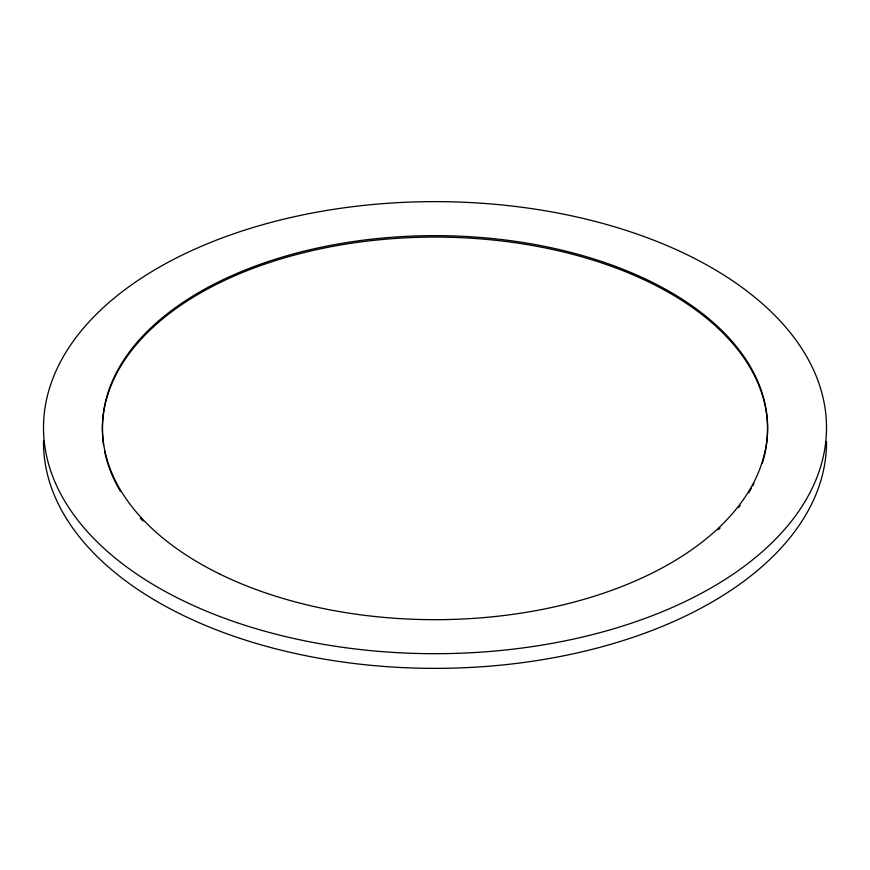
<?xml version="1.0" encoding="UTF-8"?>
<svg xmlns="http://www.w3.org/2000/svg" width="870" height="870" viewBox="0 0 870 870"><rect width="100%" height="100%" fill="white"/><g stroke="black" fill="none" stroke-linecap="round" stroke-linejoin="round"><path stroke-width="1.3" d="M826.511 441.427A391.511 226.037 0 0 1 434.315 668.367A391.511 226.037 0 0 1 43.5 440.644M753.942 483.535A332.579 192.02 0 0 1 752.702 485.895M751.408 488.244A332.579 192.02 0 0 1 748.678 492.92M740.142 505.481A332.579 192.02 0 0 1 738.434 507.71M720.11 527.97A332.579 192.02 0 0 1 718.174 529.808M143.039 521.065A332.579 192.02 0 0 1 140.233 518.02M120.506 491.561A332.579 192.02 0 0 1 104.661 451.345M103.552 444.983A332.579 192.02 0 0 1 450.986 237.303A332.579 192.02 0 0 1 762.272 463.286M236.705 622.561A391.511 226.037 0 0 0 826.5 429.356A391.511 226.037 0 0 0 241.795 231.072A391.511 226.037 0 0 0 236.705 622.561M220.088 574.2A332.579 192.02 0 0 0 762.272 461.85A332.579 192.02 0 0 0 322.65 246.939A332.579 192.02 0 0 0 220.088 574.2"/></g></svg>
